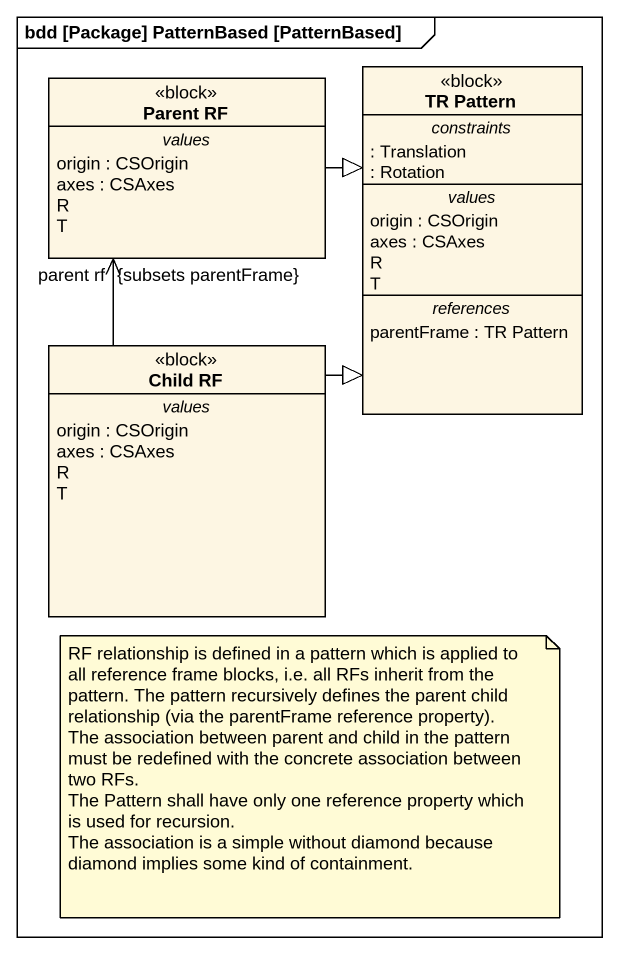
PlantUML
@startuml
mainframe bdd [Package] PatternBased [PatternBased]
hide circle
hide empty members
class "Parent RF" as Parent_RF <<block>> {
  -- values --
  origin : CSOrigin
  axes : CSAxes
  R
  T
}
class "TR Pattern" as TR_Pattern <<block>> {
  -- constraints --
  : Translation
  : Rotation
  -- values --
  origin : CSOrigin
  axes : CSAxes
  R
  T
  -- references --
  parentFrame : TR Pattern
}
class "Child RF" as Child_RF <<block>> {
  -- values --
  origin : CSOrigin
  axes : CSAxes
  R
  T
}
Parent_RF -right-|> TR_Pattern
Child_RF -up-> "parent rf\n{subsets parentFrame}" Parent_RF
Child_RF -up-|> TR_Pattern
note as N1
  RF relationship is defined in a pattern which is applied to all reference frame blocks, i.e. all RFs inherit from the pattern. The pattern recursively defines the parent child relationship (via the parentFrame reference property).
  The association between parent and child in the pattern must be redefined with the concrete association between two RFs.
  The Pattern shall have only one reference property which is used for recursion.
  The association is a simple without diamond because diamond implies some kind of containment.
end note
@enduml
